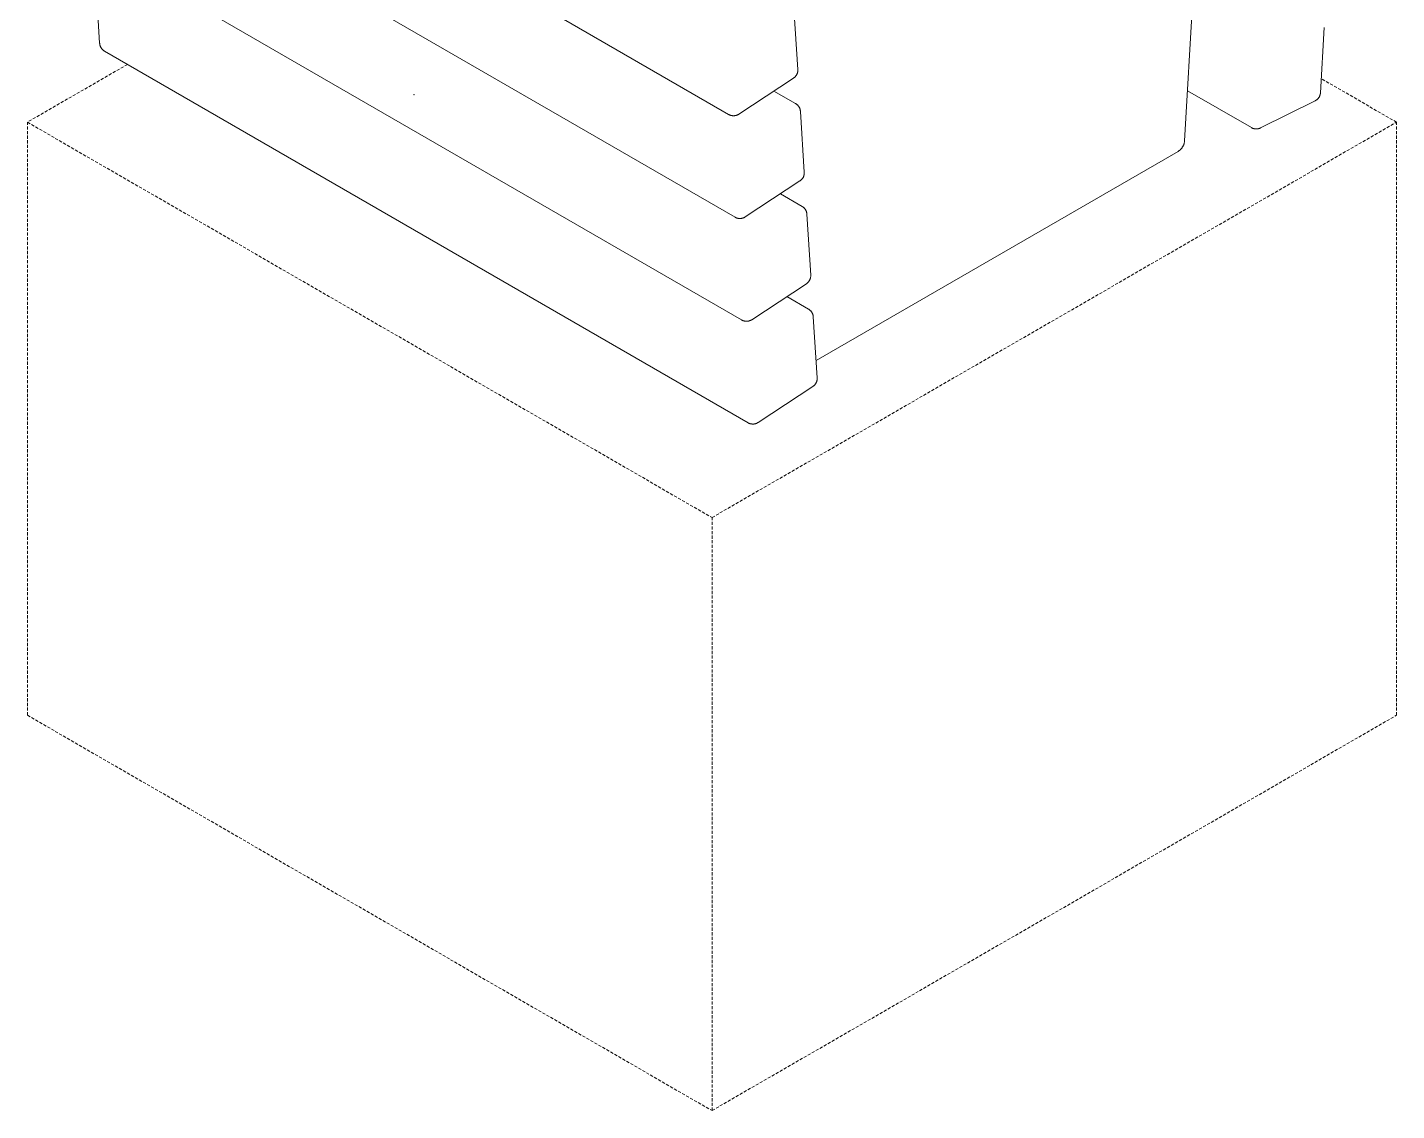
# Model space of a CAD drawing. Header units: millimetres. Extents: x -92 to 3826, y 8 to 2374.
# Drawn here: x 3236 to 3802, y 752 to 1199 of the extents above; entities that cross this region are included whole.
import ezdxf

# ---------------------------------------------------------------- set-up
doc = ezdxf.new("R2010")
doc.units = ezdxf.units.MM
doc.header["$PDSIZE"] = -1
doc.linetypes.add('HIDDEN', pattern=[1.905, 1.27, -0.635])
doc.layers.add('ZANO_R', color=7, linetype='Continuous', lineweight=0)
doc.layers.add('ZANO_R_przerywana', color=7, linetype='HIDDEN', lineweight=0)

msp = doc.modelspace()

# ---------------------------------------------------------------- linework, layer by layer
at = {"layer": 'ZANO_R'}
for p, q in [((3750.49, 1776.99), (3713.95, 1152.53)), ((3525.59, 1163.41), (3259.72, 1316.91)), ((3528.25, 1120.96), (3262.38, 1274.46)), ((3530.92, 1078.52), (3265.05, 1232.02)), ((3265.72, 1192.79), (3264.14, 1217.94)), ((3552.58, 1207.13), (3554.16, 1181.98)), ((3771.68, 1199.37), (3770.1, 1172.4)), ((3265.73, 1192.65), (3265.72, 1192.79)), ((3265.74, 1192.52), (3265.73, 1192.65)), ((3265.76, 1192.38), (3265.74, 1192.52)), ((3265.79, 1192.25), (3265.76, 1192.38)), ((3265.82, 1192.12), (3265.79, 1192.25)), ((3265.85, 1191.98), (3265.82, 1192.12)), ((3265.89, 1191.85), (3265.85, 1191.98)), ((3265.93, 1191.72), (3265.89, 1191.85)), ((3265.98, 1191.6), (3265.93, 1191.72)), ((3266.03, 1191.47), (3265.98, 1191.6)), ((3266.08, 1191.35), (3266.03, 1191.47)), ((3266.14, 1191.23), (3266.08, 1191.35)), ((3266.21, 1191.11), (3266.14, 1191.23)), ((3266.27, 1190.99), (3266.21, 1191.11)), ((3266.35, 1190.87), (3266.27, 1190.99)), ((3266.42, 1190.76), (3266.35, 1190.87)), ((3266.5, 1190.65), (3266.42, 1190.76)), ((3266.58, 1190.54), (3266.5, 1190.65)), ((3266.67, 1190.44), (3266.58, 1190.54)), ((3266.76, 1190.33), (3266.67, 1190.44)), ((3266.85, 1190.24), (3266.76, 1190.33)), ((3266.95, 1190.14), (3266.85, 1190.24)), ((3267.05, 1190.05), (3266.95, 1190.14)), ((3267.15, 1189.96), (3267.05, 1190.05)), ((3267.26, 1189.88), (3267.15, 1189.96)), ((3267.37, 1189.79), (3267.26, 1189.88)), ((3267.48, 1189.72), (3267.37, 1189.79)), ((3267.59, 1189.64), (3267.48, 1189.72)), ((3267.71, 1189.57), (3267.59, 1189.64)), ((3533.58, 1036.07), (3267.71, 1189.57)), ((3552.36, 1178.39), (3529.79, 1163.53)), ((3552.47, 1178.46), (3552.36, 1178.39)), ((3552.58, 1178.54), (3552.47, 1178.46)), ((3552.69, 1178.63), (3552.58, 1178.54)), ((3552.79, 1178.71), (3552.69, 1178.63)), ((3552.89, 1178.8), (3552.79, 1178.71)), ((3552.99, 1178.9), (3552.89, 1178.8)), ((3553.09, 1179), (3552.99, 1178.9)), ((3553.18, 1179.1), (3553.09, 1179)), ((3553.26, 1179.2), (3553.18, 1179.1)), ((3553.35, 1179.31), (3553.26, 1179.2)), ((3553.43, 1179.42), (3553.35, 1179.31)), ((3553.51, 1179.53), (3553.43, 1179.42)), ((3553.58, 1179.64), (3553.51, 1179.53)), ((3553.65, 1179.76), (3553.58, 1179.64)), ((3553.71, 1179.88), (3553.65, 1179.76)), ((3553.77, 1180), (3553.71, 1179.88)), ((3553.83, 1180.12), (3553.77, 1180)), ((3553.88, 1180.25), (3553.83, 1180.12)), ((3553.93, 1180.38), (3553.88, 1180.25)), ((3553.97, 1180.51), (3553.93, 1180.38)), ((3554.01, 1180.64), (3553.97, 1180.51)), ((3554.05, 1180.77), (3554.01, 1180.64)), ((3554.08, 1180.9), (3554.05, 1180.77)), ((3554.1, 1181.03), (3554.08, 1180.9)), ((3554.12, 1181.17), (3554.1, 1181.03)), ((3554.14, 1181.3), (3554.12, 1181.17)), ((3554.15, 1181.44), (3554.14, 1181.3)), ((3554.16, 1181.57), (3554.15, 1181.44)), ((3554.16, 1181.98), (3554.16, 1181.84)), ((3554.16, 1181.84), (3554.16, 1181.71)), ((3554.16, 1181.71), (3554.16, 1181.57)), ((3544.29, 1173.07), (3553.25, 1167.9)), ((3741.54, 1157.96), (3715.16, 1173.18)), ((3769.8, 1171.08), (3769.74, 1170.96)), ((3769.85, 1171.21), (3769.8, 1171.08)), ((3769.89, 1171.33), (3769.85, 1171.21)), ((3769.93, 1171.46), (3769.89, 1171.33)), ((3769.97, 1171.59), (3769.93, 1171.46)), ((3770, 1171.72), (3769.97, 1171.59)), ((3770.03, 1171.86), (3770, 1171.72)), ((3770.06, 1171.99), (3770.03, 1171.86)), ((3770.08, 1172.13), (3770.06, 1171.99)), ((3770.09, 1172.26), (3770.08, 1172.13)), ((3770.1, 1172.4), (3770.09, 1172.26)), ((3553.25, 1167.9), (3553.36, 1167.83)), ((3553.36, 1167.83), (3553.48, 1167.75)), ((3553.48, 1167.75), (3553.59, 1167.68)), ((3553.59, 1167.68), (3553.7, 1167.6)), ((3553.7, 1167.6), (3553.8, 1167.51)), ((3553.8, 1167.51), (3553.91, 1167.42)), ((3553.91, 1167.42), (3554.01, 1167.33)), ((3554.01, 1167.33), (3554.1, 1167.24)), ((3554.1, 1167.24), (3554.2, 1167.14)), ((3554.2, 1167.14), (3554.29, 1167.03)), ((3554.29, 1167.03), (3554.37, 1166.93)), ((3554.37, 1166.93), (3554.46, 1166.82)), ((3554.46, 1166.82), (3554.54, 1166.71)), ((3554.54, 1166.71), (3554.61, 1166.6)), ((3554.61, 1166.6), (3554.68, 1166.48)), ((3554.68, 1166.48), (3554.75, 1166.37)), ((3554.75, 1166.37), (3554.81, 1166.25)), ((3554.81, 1166.25), (3554.87, 1166.12)), ((3554.87, 1166.12), (3554.93, 1166)), ((3554.93, 1166), (3554.98, 1165.87)), ((3554.98, 1165.87), (3555.03, 1165.75)), ((3555.03, 1165.75), (3555.07, 1165.62)), ((3555.07, 1165.62), (3555.11, 1165.49)), ((3555.11, 1165.49), (3555.14, 1165.36)), ((3555.14, 1165.36), (3555.17, 1165.22)), ((3767.89, 1169.05), (3745.31, 1157.84)), ((3768.01, 1169.11), (3767.89, 1169.05)), ((3768.13, 1169.18), (3768.01, 1169.11)), ((3768.24, 1169.25), (3768.13, 1169.18)), ((3768.35, 1169.32), (3768.24, 1169.25)), ((3768.47, 1169.4), (3768.35, 1169.32)), ((3768.57, 1169.48), (3768.47, 1169.4)), ((3768.68, 1169.57), (3768.57, 1169.48)), ((3768.78, 1169.65), (3768.68, 1169.57)), ((3768.88, 1169.75), (3768.78, 1169.65)), ((3768.98, 1169.84), (3768.88, 1169.75)), ((3769.07, 1169.94), (3768.98, 1169.84)), ((3769.16, 1170.04), (3769.07, 1169.94)), ((3769.25, 1170.15), (3769.16, 1170.04)), ((3769.33, 1170.26), (3769.25, 1170.15)), ((3769.41, 1170.37), (3769.33, 1170.26)), ((3769.48, 1170.48), (3769.41, 1170.37)), ((3769.55, 1170.6), (3769.48, 1170.48)), ((3769.62, 1170.71), (3769.55, 1170.6)), ((3769.68, 1170.83), (3769.62, 1170.71)), ((3769.74, 1170.96), (3769.68, 1170.83)), ((3525.71, 1163.34), (3525.59, 1163.41)), ((3525.83, 1163.28), (3525.71, 1163.34)), ((3525.96, 1163.22), (3525.83, 1163.28)), ((3526.09, 1163.17), (3525.96, 1163.22)), ((3526.22, 1163.12), (3526.09, 1163.17)), ((3526.35, 1163.07), (3526.22, 1163.12)), ((3526.48, 1163.03), (3526.35, 1163.07)), ((3526.61, 1162.99), (3526.48, 1163.03)), ((3526.75, 1162.96), (3526.61, 1162.99)), ((3526.88, 1162.94), (3526.75, 1162.96)), ((3527.02, 1162.91), (3526.88, 1162.94)), ((3527.16, 1162.9), (3527.02, 1162.91)), ((3527.29, 1162.88), (3527.16, 1162.9)), ((3527.43, 1162.88), (3527.29, 1162.88)), ((3527.57, 1162.87), (3527.43, 1162.88)), ((3527.71, 1162.87), (3527.57, 1162.87)), ((3527.85, 1162.88), (3527.71, 1162.87)), ((3527.98, 1162.89), (3527.85, 1162.88)), ((3528.12, 1162.91), (3527.98, 1162.89)), ((3528.26, 1162.93), (3528.12, 1162.91)), ((3528.39, 1162.95), (3528.26, 1162.93)), ((3528.53, 1162.98), (3528.39, 1162.95)), ((3528.66, 1163.02), (3528.53, 1162.98)), ((3528.79, 1163.06), (3528.66, 1163.02)), ((3528.93, 1163.1), (3528.79, 1163.06)), ((3529.06, 1163.15), (3528.93, 1163.1)), ((3529.18, 1163.2), (3529.06, 1163.15)), ((3529.31, 1163.26), (3529.18, 1163.2)), ((3529.43, 1163.32), (3529.31, 1163.26)), ((3529.55, 1163.39), (3529.43, 1163.32)), ((3529.67, 1163.46), (3529.55, 1163.39)), ((3529.79, 1163.53), (3529.67, 1163.46)), ((3555.17, 1165.22), (3555.19, 1165.09)), ((3555.19, 1165.09), (3555.21, 1164.96)), ((3555.21, 1164.96), (3555.23, 1164.82)), ((3555.23, 1164.82), (3555.24, 1164.68)), ((3555.24, 1164.68), (3556.82, 1139.53)), ((3741.65, 1157.89), (3741.54, 1157.96)), ((3741.77, 1157.83), (3741.65, 1157.89)), ((3741.9, 1157.77), (3741.77, 1157.83)), ((3742.02, 1157.72), (3741.9, 1157.77)), ((3742.15, 1157.67), (3742.02, 1157.72)), ((3742.28, 1157.62), (3742.15, 1157.67)), ((3742.41, 1157.58), (3742.28, 1157.62)), ((3742.54, 1157.55), (3742.41, 1157.58)), ((3742.67, 1157.51), (3742.54, 1157.55)), ((3742.8, 1157.49), (3742.67, 1157.51)), ((3742.94, 1157.46), (3742.8, 1157.49)), ((3743.07, 1157.45), (3742.94, 1157.46)), ((3743.21, 1157.43), (3743.07, 1157.45)), ((3743.34, 1157.42), (3743.21, 1157.43)), ((3743.48, 1157.42), (3743.34, 1157.42)), ((3743.61, 1157.42), (3743.48, 1157.42)), ((3743.75, 1157.43), (3743.61, 1157.42)), ((3743.88, 1157.43), (3743.75, 1157.43)), ((3744.02, 1157.45), (3743.88, 1157.43)), ((3744.15, 1157.47), (3744.02, 1157.45)), ((3744.29, 1157.49), (3744.15, 1157.47)), ((3744.42, 1157.52), (3744.29, 1157.49)), ((3744.55, 1157.55), (3744.42, 1157.52)), ((3744.68, 1157.59), (3744.55, 1157.55)), ((3744.81, 1157.63), (3744.68, 1157.59)), ((3744.94, 1157.67), (3744.81, 1157.63)), ((3745.07, 1157.72), (3744.94, 1157.67)), ((3745.19, 1157.78), (3745.07, 1157.72)), ((3745.31, 1157.84), (3745.19, 1157.78)), ((3711.77, 1148.46), (3711.61, 1148.33)), ((3711.93, 1148.59), (3711.77, 1148.46)), ((3712.08, 1148.73), (3711.93, 1148.59)), ((3712.23, 1148.87), (3712.08, 1148.73)), ((3712.37, 1149.02), (3712.23, 1148.87)), ((3712.51, 1149.17), (3712.37, 1149.02)), ((3712.64, 1149.33), (3712.51, 1149.17)), ((3712.77, 1149.49), (3712.64, 1149.33)), ((3712.89, 1149.66), (3712.77, 1149.49)), ((3713.01, 1149.83), (3712.89, 1149.66)), ((3713.12, 1150), (3713.01, 1149.83)), ((3713.22, 1150.18), (3713.12, 1150)), ((3713.32, 1150.36), (3713.22, 1150.18)), ((3713.41, 1150.55), (3713.32, 1150.36)), ((3713.49, 1150.74), (3713.41, 1150.55)), ((3713.57, 1150.93), (3713.49, 1150.74)), ((3713.64, 1151.12), (3713.57, 1150.93)), ((3713.71, 1151.32), (3713.64, 1151.12)), ((3713.76, 1151.51), (3713.71, 1151.32)), ((3713.82, 1151.71), (3713.76, 1151.51)), ((3713.86, 1151.92), (3713.82, 1151.71)), ((3713.9, 1152.12), (3713.86, 1151.92)), ((3713.93, 1152.32), (3713.9, 1152.12)), ((3713.95, 1152.53), (3713.93, 1152.32)), ((3711.27, 1148.09), (3561.7, 1061.74)), ((3711.44, 1148.21), (3711.27, 1148.09)), ((3711.61, 1148.33), (3711.44, 1148.21)), ((3556.17, 1137.08), (3556.09, 1136.97)), ((3556.24, 1137.2), (3556.17, 1137.08)), ((3556.31, 1137.32), (3556.24, 1137.2)), ((3556.37, 1137.43), (3556.31, 1137.32)), ((3556.44, 1137.56), (3556.37, 1137.43)), ((3556.49, 1137.68), (3556.44, 1137.56)), ((3556.54, 1137.8), (3556.49, 1137.68)), ((3556.59, 1137.93), (3556.54, 1137.8)), ((3556.64, 1138.06), (3556.59, 1137.93)), ((3556.67, 1138.19), (3556.64, 1138.06)), ((3556.71, 1138.32), (3556.67, 1138.19)), ((3556.74, 1138.45), (3556.71, 1138.32)), ((3556.77, 1138.59), (3556.74, 1138.45)), ((3556.79, 1138.72), (3556.77, 1138.59)), ((3556.8, 1138.85), (3556.79, 1138.72)), ((3556.82, 1138.99), (3556.8, 1138.85)), ((3556.82, 1139.53), (3556.83, 1139.4)), ((3556.83, 1139.26), (3556.82, 1139.13)), ((3556.82, 1139.13), (3556.82, 1138.99)), ((3556.83, 1139.4), (3556.83, 1139.26)), ((3555.03, 1135.94), (3532.45, 1121.09)), ((3555.14, 1136.02), (3555.03, 1135.94)), ((3555.25, 1136.1), (3555.14, 1136.02)), ((3555.35, 1136.18), (3555.25, 1136.1)), ((3555.46, 1136.27), (3555.35, 1136.18)), ((3555.56, 1136.36), (3555.46, 1136.27)), ((3555.66, 1136.45), (3555.56, 1136.36)), ((3555.75, 1136.55), (3555.66, 1136.45)), ((3555.84, 1136.65), (3555.75, 1136.55)), ((3555.93, 1136.76), (3555.84, 1136.65)), ((3556.01, 1136.86), (3555.93, 1136.76)), ((3556.09, 1136.97), (3556.01, 1136.86)), ((3546.95, 1130.63), (3555.91, 1125.45)), ((3528.38, 1120.9), (3528.25, 1120.96)), ((3528.5, 1120.83), (3528.38, 1120.9)), ((3528.62, 1120.77), (3528.5, 1120.83)), ((3528.75, 1120.72), (3528.62, 1120.77)), ((3528.88, 1120.67), (3528.75, 1120.72)), ((3529.01, 1120.63), (3528.88, 1120.67)), ((3529.14, 1120.58), (3529.01, 1120.63)), ((3529.28, 1120.55), (3529.14, 1120.58)), ((3529.41, 1120.52), (3529.28, 1120.55)), ((3529.55, 1120.49), (3529.41, 1120.52)), ((3529.68, 1120.47), (3529.55, 1120.49)), ((3529.82, 1120.45), (3529.68, 1120.47)), ((3529.96, 1120.44), (3529.82, 1120.45)), ((3530.1, 1120.43), (3529.96, 1120.44)), ((3530.23, 1120.43), (3530.1, 1120.43)), ((3530.37, 1120.43), (3530.23, 1120.43)), ((3530.51, 1120.43), (3530.37, 1120.43)), ((3530.65, 1120.45), (3530.51, 1120.43)), ((3530.78, 1120.46), (3530.65, 1120.45)), ((3530.92, 1120.48), (3530.78, 1120.46)), ((3531.06, 1120.51), (3530.92, 1120.48)), ((3531.19, 1120.54), (3531.06, 1120.51)), ((3531.33, 1120.57), (3531.19, 1120.54)), ((3531.46, 1120.61), (3531.33, 1120.57)), ((3531.59, 1120.66), (3531.46, 1120.61)), ((3531.72, 1120.7), (3531.59, 1120.66)), ((3531.85, 1120.76), (3531.72, 1120.7)), ((3531.97, 1120.81), (3531.85, 1120.76)), ((3532.1, 1120.88), (3531.97, 1120.81)), ((3532.22, 1120.94), (3532.1, 1120.88)), ((3532.34, 1121.01), (3532.22, 1120.94)), ((3532.45, 1121.09), (3532.34, 1121.01)), ((3555.91, 1125.45), (3556.03, 1125.38)), ((3556.03, 1125.38), (3556.14, 1125.31)), ((3556.14, 1125.31), (3556.25, 1125.23)), ((3556.25, 1125.23), (3556.36, 1125.15)), ((3556.36, 1125.15), (3556.47, 1125.07)), ((3556.47, 1125.07), (3556.57, 1124.98)), ((3556.57, 1124.98), (3556.67, 1124.88)), ((3556.67, 1124.88), (3556.77, 1124.79)), ((3556.77, 1124.79), (3556.86, 1124.69)), ((3556.86, 1124.69), (3556.95, 1124.59)), ((3556.95, 1124.59), (3557.04, 1124.48)), ((3557.04, 1124.48), (3557.12, 1124.38)), ((3557.12, 1124.38), (3557.2, 1124.27)), ((3557.2, 1124.27), (3557.28, 1124.15)), ((3557.28, 1124.15), (3557.35, 1124.04)), ((3557.35, 1124.04), (3557.41, 1123.92)), ((3557.41, 1123.92), (3557.48, 1123.8)), ((3557.48, 1123.8), (3557.54, 1123.68)), ((3557.54, 1123.68), (3557.59, 1123.55)), ((3557.59, 1123.55), (3557.64, 1123.43)), ((3557.64, 1123.43), (3557.69, 1123.3)), ((3557.69, 1123.3), (3557.73, 1123.17)), ((3557.73, 1123.17), (3557.77, 1123.04)), ((3557.77, 1123.04), (3557.8, 1122.91)), ((3557.8, 1122.91), (3557.83, 1122.78)), ((3557.83, 1122.78), (3557.86, 1122.64)), ((3557.86, 1122.64), (3557.88, 1122.51)), ((3557.88, 1122.51), (3557.89, 1122.37)), ((3557.89, 1122.37), (3557.9, 1122.24)), ((3557.9, 1122.24), (3559.48, 1097.09)), ((3557.69, 1093.49), (3535.12, 1078.64)), ((3557.8, 1093.57), (3557.69, 1093.49)), ((3557.91, 1093.65), (3557.8, 1093.57)), ((3558.02, 1093.74), (3557.91, 1093.65)), ((3558.12, 1093.82), (3558.02, 1093.74)), ((3558.22, 1093.91), (3558.12, 1093.82)), ((3558.32, 1094.01), (3558.22, 1093.91)), ((3558.41, 1094.11), (3558.32, 1094.01)), ((3558.5, 1094.21), (3558.41, 1094.11)), ((3558.59, 1094.31), (3558.5, 1094.21)), ((3558.68, 1094.42), (3558.59, 1094.31)), ((3558.76, 1094.53), (3558.68, 1094.42)), ((3558.83, 1094.64), (3558.76, 1094.53)), ((3558.9, 1094.75), (3558.83, 1094.64)), ((3558.97, 1094.87), (3558.9, 1094.75)), ((3559.04, 1094.99), (3558.97, 1094.87)), ((3559.1, 1095.11), (3559.04, 1094.99)), ((3559.16, 1095.23), (3559.1, 1095.11)), ((3559.21, 1095.36), (3559.16, 1095.23)), ((3559.26, 1095.49), (3559.21, 1095.36)), ((3559.3, 1095.61), (3559.26, 1095.49)), ((3559.34, 1095.74), (3559.3, 1095.61)), ((3559.37, 1095.88), (3559.34, 1095.74)), ((3559.4, 1096.01), (3559.37, 1095.88)), ((3559.43, 1096.14), (3559.4, 1096.01)), ((3559.45, 1096.27), (3559.43, 1096.14)), ((3559.47, 1096.41), (3559.45, 1096.27)), ((3559.48, 1096.54), (3559.47, 1096.41)), ((3559.48, 1097.09), (3559.49, 1096.95)), ((3559.49, 1096.68), (3559.48, 1096.54)), ((3559.49, 1096.95), (3559.49, 1096.82)), ((3559.49, 1096.82), (3559.49, 1096.68)), ((3549.61, 1088.18), (3558.58, 1083.01)), ((3558.58, 1083.01), (3558.69, 1082.94)), ((3558.69, 1082.94), (3558.81, 1082.86)), ((3558.81, 1082.86), (3558.92, 1082.79)), ((3558.92, 1082.79), (3559.03, 1082.7)), ((3559.03, 1082.7), (3559.13, 1082.62)), ((3559.13, 1082.62), (3559.23, 1082.53)), ((3559.23, 1082.53), (3559.33, 1082.44)), ((3559.33, 1082.44), (3559.43, 1082.34)), ((3559.43, 1082.34), (3559.52, 1082.25)), ((3559.52, 1082.25), (3559.61, 1082.14)), ((3559.61, 1082.14), (3559.7, 1082.04)), ((3559.7, 1082.04), (3559.78, 1081.93)), ((3559.78, 1081.93), (3559.86, 1081.82)), ((3559.86, 1081.82), (3559.94, 1081.71)), ((3559.94, 1081.71), (3560.01, 1081.59)), ((3560.01, 1081.59), (3560.08, 1081.47)), ((3560.08, 1081.47), (3560.14, 1081.35)), ((3560.14, 1081.35), (3560.2, 1081.23)), ((3560.2, 1081.23), (3560.26, 1081.11)), ((3560.26, 1081.11), (3560.31, 1080.98)), ((3560.31, 1080.98), (3560.35, 1080.86)), ((3560.35, 1080.86), (3560.4, 1080.73)), ((3560.4, 1080.73), (3560.43, 1080.6)), ((3560.43, 1080.6), (3560.47, 1080.46)), ((3560.47, 1080.46), (3560.5, 1080.33)), ((3531.04, 1078.45), (3530.92, 1078.52)), ((3531.16, 1078.39), (3531.04, 1078.45)), ((3531.29, 1078.33), (3531.16, 1078.39)), ((3531.41, 1078.27), (3531.29, 1078.33)), ((3531.54, 1078.22), (3531.41, 1078.27)), ((3531.67, 1078.18), (3531.54, 1078.22)), ((3531.81, 1078.14), (3531.67, 1078.18)), ((3531.94, 1078.1), (3531.81, 1078.14)), ((3532.07, 1078.07), (3531.94, 1078.1)), ((3532.21, 1078.04), (3532.07, 1078.07)), ((3532.35, 1078.02), (3532.21, 1078.04)), ((3532.48, 1078), (3532.35, 1078.02)), ((3532.62, 1077.99), (3532.48, 1078)), ((3532.76, 1077.98), (3532.62, 1077.99)), ((3532.9, 1077.98), (3532.76, 1077.98)), ((3533.03, 1077.98), (3532.9, 1077.98)), ((3533.17, 1077.99), (3533.03, 1077.98)), ((3533.31, 1078), (3533.17, 1077.99)), ((3533.45, 1078.02), (3533.31, 1078)), ((3533.58, 1078.04), (3533.45, 1078.02)), ((3533.72, 1078.06), (3533.58, 1078.04)), ((3533.86, 1078.09), (3533.72, 1078.06)), ((3533.99, 1078.13), (3533.86, 1078.09)), ((3534.12, 1078.17), (3533.99, 1078.13)), ((3534.25, 1078.21), (3534.12, 1078.17)), ((3534.38, 1078.26), (3534.25, 1078.21)), ((3534.51, 1078.31), (3534.38, 1078.26)), ((3534.64, 1078.37), (3534.51, 1078.31)), ((3534.76, 1078.43), (3534.64, 1078.37)), ((3534.88, 1078.5), (3534.76, 1078.43)), ((3535, 1078.57), (3534.88, 1078.5)), ((3535.12, 1078.64), (3535, 1078.57)), ((3560.5, 1080.33), (3560.52, 1080.2)), ((3560.52, 1080.2), (3560.54, 1080.06)), ((3560.54, 1080.06), (3560.56, 1079.93)), ((3560.56, 1079.93), (3560.57, 1079.79)), ((3560.57, 1079.79), (3562.15, 1054.64)), ((3561.5, 1052.19), (3561.42, 1052.08)), ((3561.57, 1052.31), (3561.5, 1052.19)), ((3561.64, 1052.42), (3561.57, 1052.31)), ((3561.7, 1052.54), (3561.64, 1052.42)), ((3561.76, 1052.66), (3561.7, 1052.54)), ((3561.82, 1052.79), (3561.76, 1052.66)), ((3561.87, 1052.91), (3561.82, 1052.79)), ((3561.92, 1053.04), (3561.87, 1052.91)), ((3561.96, 1053.17), (3561.92, 1053.04)), ((3562, 1053.3), (3561.96, 1053.17)), ((3562.04, 1053.43), (3562, 1053.3)), ((3562.07, 1053.56), (3562.04, 1053.43)), ((3562.09, 1053.69), (3562.07, 1053.56)), ((3562.11, 1053.83), (3562.09, 1053.69)), ((3562.13, 1053.96), (3562.11, 1053.83)), ((3562.14, 1054.1), (3562.13, 1053.96)), ((3562.15, 1054.23), (3562.14, 1054.1)), ((3562.15, 1054.64), (3562.15, 1054.51)), ((3562.15, 1054.51), (3562.15, 1054.37)), ((3562.15, 1054.37), (3562.15, 1054.23)), ((3560.35, 1051.05), (3537.78, 1036.19)), ((3560.46, 1051.13), (3560.35, 1051.05)), ((3560.57, 1051.21), (3560.46, 1051.13)), ((3560.68, 1051.29), (3560.57, 1051.21)), ((3560.78, 1051.38), (3560.68, 1051.29)), ((3560.89, 1051.47), (3560.78, 1051.38)), ((3560.98, 1051.56), (3560.89, 1051.47)), ((3561.08, 1051.66), (3560.98, 1051.56)), ((3561.17, 1051.76), (3561.08, 1051.66)), ((3561.26, 1051.86), (3561.17, 1051.76)), ((3561.34, 1051.97), (3561.26, 1051.86)), ((3561.42, 1052.08), (3561.34, 1051.97)), ((3533.7, 1036), (3533.58, 1036.07)), ((3533.83, 1035.94), (3533.7, 1036)), ((3533.95, 1035.88), (3533.83, 1035.94)), ((3534.08, 1035.83), (3533.95, 1035.88)), ((3534.21, 1035.78), (3534.08, 1035.83)), ((3534.34, 1035.73), (3534.21, 1035.78)), ((3534.47, 1035.69), (3534.34, 1035.73)), ((3534.6, 1035.66), (3534.47, 1035.69)), ((3534.74, 1035.63), (3534.6, 1035.66)), ((3534.87, 1035.6), (3534.74, 1035.63)), ((3535.01, 1035.58), (3534.87, 1035.6)), ((3535.15, 1035.56), (3535.01, 1035.58)), ((3535.28, 1035.55), (3535.15, 1035.56)), ((3535.42, 1035.54), (3535.28, 1035.55)), ((3535.56, 1035.54), (3535.42, 1035.54)), ((3535.7, 1035.54), (3535.56, 1035.54)), ((3535.84, 1035.54), (3535.7, 1035.54)), ((3535.97, 1035.55), (3535.84, 1035.54)), ((3536.11, 1035.57), (3535.97, 1035.55)), ((3536.25, 1035.59), (3536.11, 1035.57)), ((3536.38, 1035.62), (3536.25, 1035.59)), ((3536.52, 1035.65), (3536.38, 1035.62)), ((3536.65, 1035.68), (3536.52, 1035.65)), ((3536.79, 1035.72), (3536.65, 1035.68)), ((3536.92, 1035.76), (3536.79, 1035.72)), ((3537.05, 1035.81), (3536.92, 1035.76)), ((3537.17, 1035.87), (3537.05, 1035.81)), ((3537.3, 1035.92), (3537.17, 1035.87)), ((3537.42, 1035.98), (3537.3, 1035.92)), ((3537.54, 1036.05), (3537.42, 1035.98)), ((3537.66, 1036.12), (3537.54, 1036.05)), ((3537.78, 1036.19), (3537.66, 1036.12))]:
    msp.add_line(p, q, dxfattribs=at)
msp.add_point((3395.58, 1171.58), dxfattribs=at)
at = {"layer": 'ZANO_R_przerywana'}
for p, q in [((3277.22, 1184.08), (3235.86, 1160.21)), ((3801.55, 1160.21), (3770.44, 1178.17)), ((3235.86, 1160.21), (3518.71, 996.91)), ((3235.86, 915.26), (3235.86, 1160.21)), ((3518.71, 996.91), (3801.55, 1160.21)), ((3801.55, 915.26), (3801.55, 1160.21)), ((3518.71, 751.96), (3518.71, 996.91)), ((3235.86, 915.26), (3518.71, 751.96)), ((3518.71, 751.96), (3801.55, 915.26))]:
    msp.add_line(p, q, dxfattribs=at)

doc.saveas('drawing.dxf')
